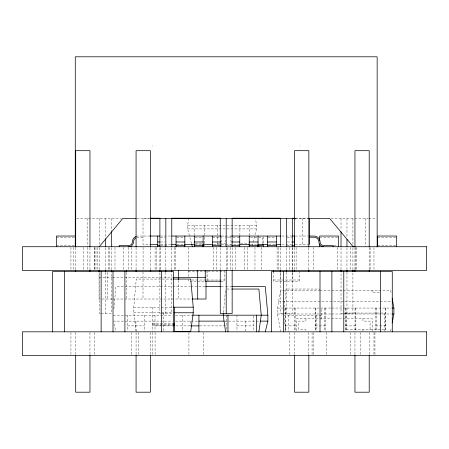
<?xml version="1.0" encoding="UTF-8"?>
<svg xmlns="http://www.w3.org/2000/svg" width="449" height="449" viewBox="0 0 449 449"><rect width="100%" height="100%" fill="white"/><g stroke="black" fill="none" stroke-linecap="round" stroke-linejoin="round"><path stroke-width="0.34" stroke-dasharray="2.25 1.68" d="M113.911 308.923L115.898 286.658L172.018 286.658M136.26 331.345L133.768 312.762L133.768 307.183L136.26 279.059L172.579 279.059M223.467 312.431L225.6 289.038M283.97 311.056L285.974 289.038L319.245 289.038L319.368 290.413M321.029 319.346L321.624 315.187L321.063 308.991M191.482 243.425L187.609 228.9L187.609 225.331L188.748 218.203M280.799 331.822L277.415 313.997L277.415 308.053L280.619 290.228L282.023 290.228M390.63 331.137L391.152 328.393M251.968 246.063L256.542 228.9L256.542 225.331L255.402 218.203M152.334 145.936L152.694 145.936M299.724 145.936L300.089 145.936M149.495 218.203L143.012 218.203L143.012 244.346L150.146 244.346M295.268 218.203L308.109 218.203M76.667 218.439L121.41 218.439M136.833 218.439L149.45 218.439M295.262 218.439L307.879 218.439M331.014 218.439L354.081 218.439M354.783 218.439L368.068 218.439M368.764 218.439L375.757 218.439M187.609 225.331L256.542 225.331M187.609 228.9L256.542 228.9M150.146 236.034L138.258 236.034A5.944 5.944 0 0 0 136.721 236.236M160.439 236.034L171.176 236.034M221.654 236.034L231.471 236.034M281.944 236.034L291.962 236.034M295.268 236.034L308.109 236.034M56.417 237.218L75.432 237.218M143.012 237.224L138.258 237.224A4.754 4.754 0 0 0 137.029 237.386M160.439 237.224L165.193 237.224M176.71 237.224L184.174 237.224M195.012 237.224L201.803 237.224M212.663 237.224L219.426 237.224M227.374 237.218L230.348 237.218L230.348 236.028M232.975 237.224L239.738 237.224M250.598 237.224L257.389 237.224M258.871 237.218L262.441 237.218L262.441 243.459M268.227 237.224L275.692 237.224M287.208 237.224L291.962 237.224M319.654 237.218L337.99 237.218M377.631 237.218L396.647 237.218M160.439 241.977L165.193 241.977M287.208 241.977L291.962 241.977M195.416 243.162L204.25 243.162M217.322 243.162L219.359 243.162M220.038 243.162L225.471 243.162M240.58 243.162L248.735 243.162M160.663 244.346L171.176 244.346M176.788 244.346L183.798 244.346M195.012 244.346L202.022 244.346M213.943 244.346L239.182 244.346M250.396 244.346L256.71 244.346M268.625 244.346L274.934 244.346M281.944 244.346L291.76 244.346M295.268 244.346L309.406 244.346M56.417 245.536L75.432 245.536M160.439 245.541L166.523 245.541M227.374 245.536L230.348 245.536M287.208 245.541L291.962 245.541M333.916 245.536L337.99 245.536M377.631 245.536L396.647 245.536M188.344 271.684L224.264 271.684M99.038 277.628L112.115 277.628M112.794 277.628L172.433 277.628M191.74 280.002L224.264 280.002M273.609 280.002L299.281 280.002M203.964 281.192L188.344 281.192L188.344 279.856M220.869 281.192L224.264 281.192L224.264 270.494M172.719 286.658L190.253 286.658M190.954 286.658L205.681 286.658M221.116 286.658L225.325 286.658M226.027 286.658L230.938 286.658M226.986 289.038L231.145 289.038M282.724 290.228L319.177 290.228M319.879 290.228L390.681 290.228L391.174 292.967M379.242 292.602L372.064 292.602L372.064 290.228M112.115 299.023L99.038 299.023L99.038 272.442M112.794 299.023L191.577 299.023M278.588 301.515L344.041 301.515M344.742 301.515L392.286 301.515M133.768 307.183L173.258 307.183M277.415 308.053L330.98 308.053M331.659 308.053L391.158 308.053M133.768 312.762L173.954 312.762M100.312 313.52L99.515 313.52L99.515 272.274M101.255 313.52L111.397 313.52L111.397 272.274M160.686 313.52L159.889 313.52L159.889 272.274M161.634 313.52L171.776 313.52L171.776 272.274M282.387 313.52L280.647 313.52L280.647 272.274M283.616 313.52L292.529 313.52L292.529 272.274M342.767 313.52L341.021 313.52L341.021 272.274M343.996 313.52L352.908 313.52L352.908 272.274M277.415 313.997L330.98 313.997M331.659 313.997L391.158 313.997M113.35 315.187L172.45 315.187M175.57 315.187L191.998 315.187M283.594 315.187L321.624 315.187M113.35 321.125L172.45 321.125M175.57 321.125L198.924 321.125M224.814 321.125L259.466 321.125M152.351 323.909L173.954 323.909M152.351 324.083L173.954 324.083M152.351 325.766L172.562 325.766M127.611 325.884L144.252 325.884M154.995 325.884L172.45 325.884M175.941 325.884L190.601 325.884M199.682 325.884L226.212 325.884M236.954 325.884L253.595 325.884M285.137 325.884L295.122 325.884M315.327 325.884L325.312 325.884M345.517 325.884L355.501 325.884M375.706 325.884L385.691 325.884M346.37 329.448L384.406 329.448M113.984 323.802L115.898 331.822M283.993 317.959L285.974 331.822M385.691 308.053L385.691 331.822M385.214 308.053L385.214 331.166M384.406 331.227L384.406 313.043L346.37 313.043L346.37 331.227M376.178 308.053L376.178 331.166M375.706 308.053L375.706 331.822M374.943 332.524L374.943 355.597M373.972 247.427L373.972 270.494M373.972 332.524L373.972 355.597M372.446 331.137L372.446 318.751L296.385 318.751L296.385 331.137M370.116 247.427L370.116 270.494M370.071 329.448L370.071 321.125L362.938 321.125L362.938 318.751M369.213 247.713L369.213 269.355M369.213 332.518L369.213 354.727M365.267 218.439L365.267 246.961M362.938 329.448L362.938 331.227M360.682 332.524L360.682 355.597M356.472 247.427L356.472 270.494M355.855 247.427L355.855 270.494M355.501 308.053L355.501 331.822M355.024 308.053L355.024 331.166M354.951 247.713L354.951 269.355M354.951 332.518L354.951 354.727M352.908 218.439L352.908 245.008M352.908 247.803L352.908 269.473M350.198 247.427L350.198 270.494M350.198 332.524L350.198 355.597M346.965 218.439L346.965 238.015M346.965 247.803L346.965 269.473M346.965 272.274L346.965 313.52M345.994 308.053L345.994 331.166M345.517 308.053L345.517 331.822M341.021 218.439L341.021 230.326M341.021 247.803L341.021 269.473M337.457 247.427L337.457 270.494M326.333 332.524L326.333 355.597M325.312 308.053L325.312 331.822M324.835 308.053L324.835 331.166M316.871 315.187L316.871 331.822M315.804 308.053L315.804 331.166M315.327 308.053L315.327 331.822M313.593 247.427L313.593 270.494M313.593 332.524L313.593 355.597M312.072 332.524L312.072 355.597M308.839 247.713L308.839 269.355M308.839 332.518L308.839 354.727M305.892 318.751L305.892 321.125L298.759 321.125L298.759 329.448L305.892 329.448L305.892 331.227M302.278 218.203L302.278 244.346M299.281 271.162L299.281 281.192L273.609 281.192L273.609 271.684M296.121 247.427L296.121 270.494M295.246 218.203L295.246 219.387M295.122 308.053L295.122 331.822M294.645 308.053L294.645 331.166M294.578 247.713L294.578 269.355M294.578 332.518L294.578 354.727M292.815 247.427L292.815 270.494M292.625 272.38L292.625 281.192M292.529 247.803L292.529 269.473M289.824 247.427L289.824 270.494M289.824 332.524L289.824 355.597M288.348 315.187L288.348 331.822M286.591 247.803L286.591 269.473M286.591 272.274L286.591 313.52M285.615 308.053L285.615 331.166M285.137 308.053L285.137 331.822M280.647 247.803L280.647 269.473M280.266 272.38L280.266 281.192M278.554 247.427L278.554 270.494M277.106 247.427L277.106 270.494M263.625 236.696L263.625 243.38M261.441 247.427L261.441 270.494M254.976 247.427L254.976 270.494M253.595 315.843L253.595 331.166M249.414 225.331L249.414 235.259M247.174 247.427L247.174 270.494M245.277 321.125L245.277 331.048M244.514 247.427L244.514 270.494M239.901 225.331L239.901 235.259M236.954 315.187L236.954 331.166M235.719 247.427L235.719 270.494M232.155 247.803L232.155 269.473M230.943 236.034L230.943 246.091M230.253 247.427L230.253 270.494M227.615 247.427L227.615 270.494M226.212 247.803L226.212 269.473M226.212 315.187L226.212 331.166M225.594 236.028L225.594 246.058M221.436 236.034L221.458 246.091M220.268 247.803L220.268 269.473M217.322 225.331L217.322 242.449M217.322 243.032L217.322 244.941M216.704 247.427L216.704 270.494M213.354 247.427L213.354 270.494M207.359 270.494L207.359 281.192M206.007 271.145L206.007 280.389M204.25 225.331L204.25 243.644M204.25 245.098L204.25 245.867M203.178 332.524L203.178 355.597M194.737 225.331L194.737 235.259M190.601 321.125L190.601 326.328M188.917 332.524L188.917 355.597M188.417 247.427L188.417 270.494M188.344 270.494L188.344 276.539M182.283 315.187L182.283 330.554M178.668 280.389L178.668 299.023M175.368 247.427L175.368 270.494M174.487 247.427L174.487 270.494M171.776 247.803L171.776 269.473M165.833 247.803L165.833 269.473M165.833 272.274L165.833 313.52M163.498 312.762L163.498 331.081M160.226 247.427L160.226 270.494M159.889 247.803L159.889 269.473M156.347 247.427L156.347 270.494M155.09 247.427L155.09 270.494M155.09 332.524L155.09 355.597M154.995 315.187L154.995 331.166M152.761 332.524L152.761 355.597M152.351 307.183L152.351 331.345M150.336 247.713L150.336 269.355M150.336 332.518L150.336 354.727M144.252 315.187L144.252 331.166M143.085 247.427L143.085 270.494M143.012 271.886L143.012 299.023M138.5 332.524L138.5 355.597M136.075 247.713L136.075 269.355M136.075 332.518L136.075 354.727M135.929 321.125L135.929 331.048M131.321 247.427L131.321 270.494M131.321 332.524L131.321 355.597M128.824 247.427L128.824 270.494M127.611 315.187L127.611 331.166M126.377 272.442L126.377 299.023M123.761 247.427L123.761 270.494M114.989 247.427L114.989 270.494M111.397 218.439L111.397 231.022M111.397 247.803L111.397 269.473M109.5 247.427L109.5 270.494M108.832 247.427L108.832 270.494M107.356 272.442L107.356 299.023M105.459 218.439L105.459 238.015M105.459 247.803L105.459 269.473M105.459 272.274L105.459 313.52M99.515 218.439L99.515 245.008M99.515 247.803L99.515 269.473M97.495 247.427L97.495 270.494M95.974 247.427L95.974 270.494M94.711 247.427L94.711 270.494M94.711 332.524L94.711 355.597M94.571 247.427L94.571 270.494M89.957 247.713L89.957 269.355M89.957 332.518L89.957 354.727M87.533 247.427L87.533 270.494M87.151 218.439L87.151 246.961M83.233 247.427L83.233 270.494M75.696 247.713L75.696 269.355M75.696 332.518L75.696 354.727M73.271 247.427L73.271 270.494M70.942 247.427L70.942 270.494M70.942 332.524L70.942 355.597"/><path stroke-width="0.67" d="M223.406 313.121L223.215 315.187L225.6 331.822M173.28 279.059L190.741 279.059L193.233 307.183L193.233 312.762L190.741 331.345L173.258 331.345M258.865 331.822L261.251 315.187L258.865 289.038L231.836 289.038M392.196 322.91L393.891 313.997L393.891 308.053L392.162 298.456M265.308 331.822L267.857 321.125L267.857 315.187L265.308 286.658L231.639 286.658M99.038 246.961L122.807 218.439L136.131 218.439M150.146 218.203L159.962 218.203M171.877 218.203L220.953 218.203M232.172 218.203L280.546 218.203M292.462 218.203L294.566 218.203M150.151 218.439L294.561 218.439M308.581 218.439L329.611 218.439L353.385 246.961M150.146 236.034L159.962 236.034M171.877 236.034L220.953 236.034M231.622 236.034L280.546 236.034M292.462 236.034L294.651 236.034L294.651 246.731M309.406 236.034L314.165 236.034A5.944 5.944 0 0 1 320.103 241.977A3.564 3.564 0 0 0 323.673 245.541L333.18 245.541L333.18 246.731M309.406 237.224L314.165 237.224A4.754 4.754 0 0 1 318.919 241.977A4.754 4.754 0 0 0 323.673 246.731M157.728 241.977L159.76 241.977M176.036 241.977L184.831 241.977M194.338 241.977L203.133 241.977M212.641 241.977L220.756 241.977M231.622 241.977L239.738 241.977M249.246 241.977L258.04 241.977M267.548 241.977L276.343 241.977M292.619 241.977L294.651 241.977M150.146 244.346L157.857 244.346M171.877 244.346L176.087 244.346M184.5 244.346L194.31 244.346L194.361 246.731L194.338 236.034M202.724 244.346L213.241 244.346M239.884 244.346L249.695 244.346M258.108 244.346L267.924 244.346M275.635 244.346L280.546 244.346M157.728 245.541L159.76 245.541M176.036 245.541L184.831 245.541M194.338 245.541L203.133 245.541M212.641 245.541L220.756 245.541M231.622 245.541L239.738 245.541M249.246 245.541L258.04 245.541M267.548 245.541L276.343 245.541M292.619 245.541L294.651 245.541M173.123 277.628L205.311 277.628M220.869 281.192L205.244 281.192L205.244 270.494M205.681 286.658L220.414 286.658M192.256 299.023L206.007 299.023L206.007 281.023M173.258 307.183L193.233 307.183M392.521 308.053L393.891 308.053M174.65 312.762L193.233 312.762M392.521 313.997L393.891 313.997M192.587 315.187L267.857 315.187M198.901 321.125L224.141 321.125M260.386 321.125L267.857 321.125M173.258 324.083L174.65 324.083M173.258 325.766L174.65 325.766M191.296 325.884L198.924 325.884M191.656 244.082L192.363 246.726M396.647 246.726L396.647 236.028L377.631 236.028L377.631 246.726M392.274 331.822L392.274 271.449L271.516 271.449L271.516 331.822M380.387 271.449L380.387 331.822M377.154 246.961L377.154 56.799L75.269 56.799L75.269 246.961M369.213 247.017L369.213 150.69L354.951 150.69L354.951 247.017M369.213 270.051L369.213 271.449M369.213 355.417L369.213 392.202L354.951 392.202L354.951 355.417M354.951 270.051L354.951 271.449M352.908 270.175L352.908 271.572M346.965 239.412L346.965 246.406M346.965 270.175L346.965 271.572M343.782 271.449L343.782 331.822M341.021 231.723L341.021 246.406M341.021 270.175L341.021 271.572M338.669 246.726L338.669 236.028L319.654 236.028L319.654 240.709M331.895 271.449L331.895 331.822M320.008 271.449L320.008 331.822M319.654 244.054L319.654 246.726M309.406 218.203L309.406 244.346M308.839 247.017L308.839 150.69L294.578 150.69L294.578 247.017M308.839 270.051L308.839 271.449M308.839 355.417L308.839 392.202L294.578 392.202L294.578 355.417M294.578 270.051L294.578 271.449M292.529 218.439L292.529 246.406M292.529 270.175L292.529 271.572M286.591 218.439L286.591 246.406M286.591 270.175L286.591 271.572M283.403 271.449L283.403 331.822M280.647 218.439L280.647 246.406M280.647 270.175L280.647 271.572M280.266 270.494L280.266 271.836M276.343 236.034L276.343 246.731M273.609 270.494L273.609 271.836M267.548 236.034L267.548 246.731M263.625 244.054L263.625 246.726M262.441 244.149L262.441 245.536L258.871 245.536L258.871 246.726M258.063 244.351L258.063 246.731L258.04 236.034M256.497 315.187L256.497 331.822M249.268 244.351L249.268 246.731L249.246 236.034M239.738 236.034L239.76 246.731M232.155 218.439L232.155 246.406M232.155 270.175L232.155 313.52L220.268 313.52L220.268 270.175M227.969 315.187L227.969 331.822M226.212 218.439L226.212 246.406M226.212 270.175L226.212 313.52M220.268 218.439L220.268 246.406M212.641 236.034L212.641 246.731M203.156 244.351L203.156 246.731M203.133 236.034L203.133 246.731M198.924 315.187L198.924 331.822M197.689 270.494L197.689 299.023M184.831 236.034L184.853 246.731M182.283 331.048L182.283 331.822M178.668 270.494L178.668 279.699M176.036 236.034L176.053 246.731M174.65 307.183L174.65 331.345M173.393 331.822L173.393 271.449L52.64 271.449L52.64 331.822M171.776 218.439L171.776 246.406M171.776 270.175L171.776 271.572M165.833 218.439L165.833 246.406M165.833 270.175L165.833 271.572M161.505 271.449L161.505 331.822M159.889 218.439L159.889 246.406M159.889 270.175L159.889 271.572M157.728 236.034L157.751 246.731M150.336 247.017L150.336 150.69L136.075 150.69L136.075 247.017M150.336 270.051L150.336 271.449M150.336 355.417L150.336 392.202L136.075 392.202L136.075 355.417M136.075 270.051L136.075 271.449M126.377 270.494L126.377 271.791M124.901 271.449L124.901 331.822M119.243 246.731L119.243 245.541L128.751 245.541A3.564 3.564 0 0 0 132.32 241.977A5.944 5.944 0 0 1 136.227 236.393M113.013 271.449L113.013 331.822M111.397 231.723L111.397 246.406M111.397 270.175L111.397 271.572M105.459 238.711L105.459 246.406M105.459 270.175L105.459 271.572M101.132 271.449L101.132 331.822M99.515 270.175L99.515 271.572M99.038 270.494L99.038 271.791M89.957 247.017L89.957 150.69L75.696 150.69L75.696 247.017M89.957 270.051L89.957 271.449M89.957 355.417L89.957 392.202L75.696 392.202L75.696 355.417M75.696 270.051L75.696 271.449M75.432 246.726L75.432 236.028L56.417 236.028L56.417 246.726M64.521 271.449L64.521 331.822M128.751 246.731A4.754 4.754 0 0 0 133.505 241.977A4.754 4.754 0 0 1 135.884 237.858M426.55 246.726L22.45 246.726L22.45 270.494L426.55 270.494L426.55 246.726M426.55 331.822L22.45 331.822L22.45 355.597L426.55 355.597L426.55 331.822"/></g></svg>
